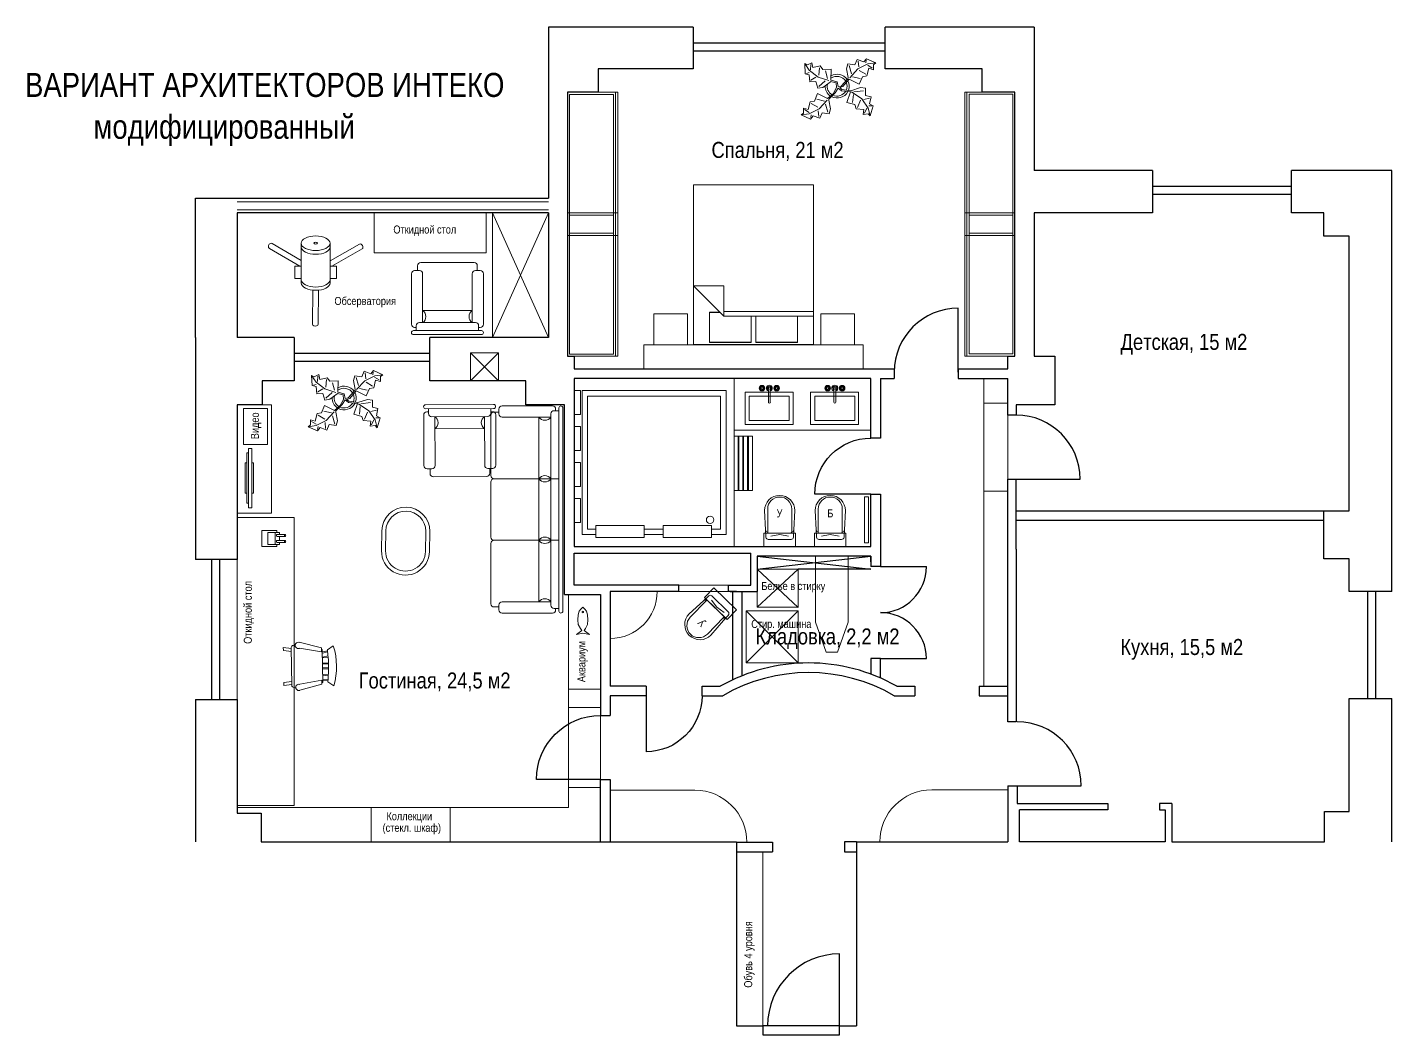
# Model space of a CAD drawing. Header units: inches. Extents: x -1596095 to 1052762, y -907497 to 506843.
# Drawn here: x -268538 to -251486, y -594984 to -582394 of the extents above; entities that cross this region are included whole.
import ezdxf

# ---------------------------------------------------------------- set-up
doc = ezdxf.new("R2010")
doc.units = ezdxf.units.IN
doc.header["$LTSCALE"] = 25
doc.header["$MEASUREMENT"] = 0
doc.layers.add('LAYER_1', color=7, linetype='Continuous')
doc.layers.add('Двери', color=7, linetype='Continuous')
for name, color, linetype, lineweight in [('МЕБЕЛЬ', 5, 'Continuous', 9), ('Названия', 7, 'Continuous', 30), ('Размеры', 1, 'Continuous', 9), ('Стены', 7, 'Continuous', 30)]:
    doc.layers.add(name, color=color, linetype=linetype, lineweight=lineweight)
doc.layers.get('Размеры').off()
doc.styles.get("Standard").update_dxf_attribs({"font": 'ARIALN.TTF'})

# ---------------------------------------------------------------- blocks, each defined once
blk = doc.blocks.new('A$C5D42457A')
at = {"color": 5, "linetype": 'Continuous', "lineweight": 9}
for p, q in [((-2000, -2011), (-2000, -511)), ((-2000, -511), (0, -511)), ((-420, -1631), (-420, -511)), ((-360, -511), (-360, -1631)), ((-360, -711), (-30, -711)), ((-30, -1231), (-360, -1231)), ((-360, -1291), (-30, -1291)), ((-740, -2011), (-360, -1631)), ((-740, -1631), (-740, -2011)), ((-360, -1631), (-740, -1631)), ((-30, -1811), (-410, -1811)), ((0, -2011), (-2000, -2011))]:
    blk.add_line(p, q, dxfattribs=at)
at = {"color": 5, "linetype": 'Continuous'}
for p, q in [((0, -511), (0, -2011)), ((-30, -711), (-30, -1231)), ((-30, -1291), (-30, -1811)), ((-410, -1811), (-410, -1681))]:
    blk.add_line(p, q, dxfattribs=at)
at = {"layer": 'МЕБЕЛЬ', "color": 5, "lineweight": 9, "ltscale": 3}
for points in [[(-390, 0), (0, 0), (0, -419), (-390, -419)], [(-390, -2086), (0, -2086), (0, -2505), (-390, -2505)]]:
    blk.add_lwpolyline(points, close=True, dxfattribs=at)
blk = doc.blocks.new('A$C7BB85279')
at = {"layer": 'МЕБЕЛЬ', "color": 5, "ltscale": 3}
for points in [[(600, 0), (600, -1790), (0, -1790), (0, 0)], [(600, 0), (600, -1790), (627, -1790), (627, 0)], [(573, -28), (573, -1763), (26, -1763), (26, -28)]]:
    blk.add_lwpolyline(points, close=True, dxfattribs=at)
blk = doc.blocks.new('A$C5E3C5713')
at = {"layer": 'МЕБЕЛЬ', "color": 5, "ltscale": 3}
for points in [[(600, 0), (600, -1790), (0, -1790), (0, 0)], [(600, 0), (600, -1790), (627, -1790), (627, 0)], [(573, -28), (573, -1763), (26, -1763), (26, -28)]]:
    blk.add_lwpolyline(points, close=True, dxfattribs=at)
blk = doc.blocks.new('A$C739D3680')
at = {"layer": 'МЕБЕЛЬ', "color": 5, "ltscale": 3}
for points in [[(600, 0), (600, -1790), (0, -1790), (0, 0)], [(600, 0), (600, -1790), (627, -1790), (627, 0)], [(573, -28), (573, -1763), (26, -1763), (26, -28)]]:
    blk.add_lwpolyline(points, close=True, dxfattribs=at)
blk = doc.blocks.new('A$C025A23B8')
at = {"layer": 'Двери', "ltscale": 3}
blk.add_line((0, 0), (-800, 0), dxfattribs=at)
blk.add_arc((0, 0), 800, 180, 270, dxfattribs=at)
blk = doc.blocks.new('_ArchTick')
at = {"color": 0, "linetype": 'ByBlock', "const_width": 0.15}
blk.add_lwpolyline([(-0.5, -0.5), (0.5, 0.5)], dxfattribs=at)
blk = doc.blocks.new('A$C30664437')
for p, q in [((-12, 22), (-12, 174)), ((12, 174), (12, 22)), ((-103, 3), (-109, 3)), ((-94, 12), (-94, 19)), ((-88, 12), (-88, 19)), ((-79, 3), (-72, 3)), ((79, 3), (72, 3)), ((88, 12), (88, 19)), ((94, 12), (94, 19)), ((103, 3), (109, 3)), ((-103, -3), (-109, -3)), ((-94, -12), (-94, -19)), ((-88, -12), (-88, -19)), ((-79, -3), (-72, -3)), ((79, -3), (72, -3)), ((88, -12), (88, -19)), ((94, -12), (94, -19)), ((103, -3), (109, -3))]:
    blk.add_line(p, q)
for centre, radius in [((-91, 0), 34.4), ((-116, 0), 6.99), ((-91, 0), 12.5), ((-91, 25), 6.99), ((-66, 0), 6.99), ((0, 0), 12.5), ((91, 0), 34.4), ((66, 0), 6.99), ((91, 0), 12.5), ((91, 25), 6.99), ((116, 0), 6.99), ((-91, -25), 6.99), ((91, -25), 6.99)]:
    blk.add_circle(centre, radius)
for centre, radius, start, end in [((0, 174), 12.5, 0, 180), ((-91, 0), 25, 106.0953, 163.7658), ((-91, 0), 25, 15.9116, 73.88), ((0, 0), 37.5, 109.6397, 70.3486), ((0, 0), 25, 120.2446, 59.6569), ((91, 0), 25, 105.9211, 163.5587), ((91, 0), 25, 15.7907, 74.7593), ((-91, 0), 25, 195.7907, 254.7593), ((-91, 0), 25, 285.9211, 343.5587), ((91, 0), 25, 195.9116, 253.88), ((91, 0), 25, 286.0953, 343.7658)]:
    blk.add_arc(centre, radius, start, end)
at = {"layer": 'МЕБЕЛЬ', "ltscale": 3, "xscale": 0.03937007873901166, "yscale": 0.03937007873901166, "zscale": 0.03937007873901166}
blk.add_blockref('_ArchTick', (13, 22), dxfattribs=at)
blk = doc.blocks.new('A$C08470E14')
at = {"layer": 'МЕБЕЛЬ', "ltscale": 3}
for points in [[(600, -404), (0, -404), (0, 0), (600, 0)], [(547, -351), (47, -351), (47, -49), (547, -49)]]:
    blk.add_lwpolyline(points, close=True, dxfattribs=at)
at = {"layer": 'МЕБЕЛЬ', "ltscale": 3, "rotation": 180}
blk.add_blockref('A$C30664437', (296, 52), dxfattribs=at)
blk = doc.blocks.new('A$C27866716')
at = {"layer": 'МЕБЕЛЬ', "ltscale": 3}
for points in [[(600, -404), (0, -404), (0, 0), (600, 0)], [(547, -351), (47, -351), (47, -49), (547, -49)]]:
    blk.add_lwpolyline(points, close=True, dxfattribs=at)
at = {"layer": 'МЕБЕЛЬ', "ltscale": 3, "rotation": 180}
blk.add_blockref('A$C30664437', (296, 52), dxfattribs=at)
blk = doc.blocks.new('A$C2E9B66EA')
at = {"layer": 'Двери', "ltscale": 3}
blk.add_line((0, 0), (700, 0), dxfattribs=at)
blk.add_arc((0, 0), 700, 270, 0, dxfattribs=at)
blk = doc.blocks.new('A$C72FA27D4')
at = {"layer": 'МЕБЕЛЬ', "ltscale": 3}
for p, q in [((0, 410), (823, 410)), ((824, 410), (1200, 277)), ((824, 0), (0, 0)), ((824, 0), (1200, 133))]:
    blk.add_line(p, q, dxfattribs=at)
blk = doc.blocks.new('POLTRONANINO')
at = {"layer": 'МЕБЕЛЬ'}
for p, q in [((-373, 860), (-373, 800)), ((-333, 900), (333, 900)), ((373, 860), (373, 800)), ((-450, 130), (-450, 760)), ((-410, 800), (-350, 800)), ((-310, 760), (-310, 150)), ((310, 760), (310, 150)), ((410, 800), (350, 800)), ((450, 130), (450, 760)), ((310, 300), (-310, 300)), ((425, 50), (-425, 50)), ((425, 0), (-425, 0)), ((-410, 90), (-390, 90)), ((-390, 50), (-390, 110)), ((-350, 150), (350, 150)), ((390, 50), (390, 110)), ((410, 90), (390, 90))]:
    blk.add_line(p, q, dxfattribs=at)
for centre, radius, start, end in [((-333, 860), 40, 90, 180), ((333, 860), 40, 0, 90), ((-410, 760), 40, 90, 180), ((-350, 760), 40, 0, 90), ((350, 760), 40, 90, 180), ((410, 760), 40, 0, 90), ((-360, 225), 90.3, 303.855, 56.145), ((360, 225), 90.3, 123.855, 236.145), ((-410, 130), 40, 180, 270), ((-425, 25), 25, 90, 270), ((-350, 110), 40, 90, 180), ((350, 110), 40, 0, 90), ((410, 130), 40, 270, 0), ((425, 25), 25, 270, 90)]:
    blk.add_arc(centre, radius, start, end, dxfattribs=at)
blk = doc.blocks.new('A$C095D140C')
at = {"layer": 'МЕБЕЛЬ', "linetype": 'Continuous'}
for p, q in [((0, 550), (0, 300)), ((50, 550), (50, 300)), ((550, 550), (550, 300)), ((600, 550), (600, 300))]:
    blk.add_line(p, q, dxfattribs=at)
at = {"layer": 'МЕБЕЛЬ'}
for centre, radius, start, end in [((300, 550), 300, 0, 180), ((300, 550), 250, 0, 180), ((300, 300), 300, 180, 0), ((300, 300), 250, 180, 0)]:
    blk.add_arc(centre, radius, start, end, dxfattribs=at)
blk = doc.blocks.new('A$C2E6314C3')
at = {"layer": 'МЕБЕЛЬ'}
for p, q in [((770, 2590), (140, 2590)), ((850, 2565), (850, 25)), ((900, 2565), (900, 25)), ((0, 1720), (0, 2473)), ((40, 2513), (100, 2513)), ((40, 2513), (100, 2513)), ((100, 2550), (100, 2490)), ((140, 2450), (750, 2450)), ((140, 2450), (750, 2450)), ((750, 2450), (140, 2450)), ((600, 2450), (600, 140)), ((750, 100), (750, 2490)), ((850, 2530), (790, 2530)), ((810, 2550), (810, 2530)), ((0, 950), (0, 1640)), ((850, 1680), (40, 1680)), ((140, 1680), (750, 1680)), ((0, 870), (0, 117)), ((850, 910), (40, 910)), ((40, 77), (100, 77)), ((100, 40), (100, 100)), ((140, 140), (750, 140)), ((850, 60), (790, 60)), ((810, 40), (810, 60)), ((770, 0), (140, 0))]:
    blk.add_line(p, q, dxfattribs=at)
for centre, radius, start, end in [((140, 2550), 40, 90, 180), ((770, 2550), 40, 0, 90), ((875, 2565), 25, 0, 180), ((40, 2473), 40, 90, 180), ((40, 2473), 40, 90, 180), ((140, 2490), 40, 180, 270), ((140, 2490), 40, 180, 270), ((675, 2500), 90.3, 213.855, 326.145), ((790, 2490), 40, 90, 180), ((40, 1720), 40, 180, 270), ((675, 1630), 90.3, 33.855, 146.145), ((40, 1640), 40, 90, 180), ((675, 1730), 90.3, 213.855, 326.145), ((40, 950), 40, 180, 270), ((40, 870), 40, 90, 180), ((675, 860), 90.3, 33.855, 146.145), ((675, 960), 90.3, 213.855, 326.145), ((675, 90), 90.3, 33.855, 146.145), ((40, 117), 40, 180, 270), ((140, 100), 40, 90, 180), ((140, 40), 40, 180, 270), ((790, 100), 40, 180, 270), ((770, 40), 40, 270, 0), ((875, 25), 25, 180, 0)]:
    blk.add_arc(centre, radius, start, end, dxfattribs=at)
blk = doc.blocks.new('Растение')
at = {"linetype": 'Continuous'}
for p, q in [((13.3837, 12.301), (14.68, 13.9039)), ((14.68, 13.9039), (19.3848, 11.8146)), ((-16.2005, 11.4774), (-13.9899, 8.1064)), ((-16.2005, 11.4774), (-14.8639, 10.7964)), ((-16.0159, 6.3329), (-16.2005, 11.4774)), ((-15.3434, 6.5514), (-13.9984, 6.9884)), ((-14.8639, 10.7964), (-12.6195, 11.8975)), ((-13.9899, 8.1064), (-9.5434, 4.7185)), ((-13.3174, 8.325), (-13.0735, 11.0065)), ((-12.6195, 11.8975), (-12.1909, 9.4345)), ((-12.1909, 9.4345), (-8.3829, 10.3)), ((-8.8369, 9.409), (-9.0894, 5.6095)), ((-8.3829, 10.3), (-7.0549, 8.501)), ((-7.0549, 8.501), (-3.0284, 8.6941)), ((-4.8529, 4.012), (-5.7184, 7.82)), ((-3.0284, 8.6941), (-3.0709, 3.1041)), ((4.6914, 8.8812), (5.3859, 11.2828)), ((4.6914, 8.8812), (5.5014, 4.4831)), ((5.3859, 11.2828), (8.8871, 10.7908)), ((5.9878, 10.4842), (7.1971, 6.3869)), ((10.3916, 8.7942), (6.2847, 4.4028)), ((8.8871, 10.7908), (9.9809, 13.4933)), ((9.9809, 13.4933), (13.3837, 12.301)), ((15.3859, 11.3055), (10.3916, 8.7942)), ((10.5828, 12.6946), (10.8893, 9.7953)), ((14.2977, 6.1031), (10.9934, 7.9956)), ((14.5816, 13.2037), (14.3848, 11.8033)), ((15.7909, 9.1065), (14.8995, 5.3044)), ((15.2875, 10.6053), (17.5907, 9.2105)), ((19.3848, 11.8146), (15.3859, 11.3055)), ((18.1925, 8.4119), (15.7909, 9.1065)), ((19.3848, 11.8146), (18.1868, 10.9119)), ((18.1868, 10.9119), (18.1925, 8.4119)), ((-14.0069, 5.8704), (-16.0159, 6.3329)), ((-13.5868, 2.2894), (-14.0069, 5.8704)), ((-10.6784, 2.491), (-13.5868, 2.2894)), ((-13.1329, 3.1804), (-10.6614, 4.727)), ((-9.5858, -0.8715), (-10.6784, 2.491)), ((-9.5434, 4.7185), (-4.1917, 2.9888)), ((-9.1318, 0.0195), (-5.9793, 2.9025)), ((-7.1228, -0.443), (-3.5248, 2.2131)), ((-3.5248, 2.2131), (-3.3011, 2.4355)), ((-3.3011, 2.4355), (-0.5306, 1.7947)), ((-3.0709, 3.1041), (0.0797, 2.3163)), ((-0.5306, 1.7947), (-0.2255, -0.5527)), ((-0.5306, 1.7947), (-0.5306, 1.7947)), ((0.0797, 2.3163), (0.4866, -0.031)), ((0.4866, -0.031), (2.1141, 0.2298)), ((2.1141, 0.2298), (5.4346, 3.9146)), ((6.1032, 3.6844), (2.8262, -0.031)), ((5.4346, 3.9146), (5.5014, 4.4831)), ((11.1089, 1.1958), (6.1032, 3.6844)), ((7.7005, 4.8881), (11.5025, 3.9967)), ((12.7005, 4.8994), (11.1089, 1.1958)), ((14.8995, 5.3044), (12.7005, 4.8994)), ((-11.3237, -7.2629), (-9.7321, -3.5593)), ((-6.3237, -7.2516), (-10.1257, -6.3602)), ((-9.7321, -3.5593), (-4.7264, -6.0479)), ((-7.1228, -0.443), (-9.5858, -0.8715)), ((-9.0148, -11.1577), (-4.9047, -6.8122)), ((-2.019, -3.6148), (-4.7264, -6.0479)), ((-4.1246, -6.8466), (-4.0579, -6.2781)), ((-4.0579, -6.2781), (-0.9375, -3.1608)), ((-2.019, -3.6148), (-0.2255, -0.5527)), ((-0.9375, -3.1608), (0.5883, -0.8135)), ((0.5883, -0.8135), (2.2447, -2.0916)), ((2.8262, -0.031), (1.3003, -0.5527)), ((1.3003, -0.5527), (2.4193, -1.4655)), ((2.2447, -2.0916), (6.7108, -2.6626)), ((2.4193, -1.4655), (6.895, -2.1175)), ((4.943, -7.9659), (6.7108, -2.6626)), ((11.6605, -0.5413), (6.895, -2.1175)), ((12.3677, -6.1981), (7.219, -2.6772)), ((8.125, -4.0768), (7.7715, -7.9659)), ((8.3544, -2.7453), (13.1973, -2.1704)), ((11.6605, -0.5413), (14.1354, -0.8948)), ((15.5496, -10.7943), (12.3677, -6.1981)), ((16.2567, -5.8446), (13.4283, -6.5517)), ((14.1354, -0.8948), (14.1354, -4.4304)), ((14.1354, -4.4304), (16.9638, -5.1375)), ((16.9638, -5.1375), (16.2567, -8.673)), ((-18.008, -14.1781), (-16.8101, -13.2754)), ((-16.8157, -10.7754), (-14.4141, -11.4699)), ((-16.8101, -13.2754), (-16.8157, -10.7754)), ((-13.9107, -12.9688), (-16.2139, -11.574)), ((-14.4141, -11.4699), (-13.5228, -7.6679)), ((-14.0091, -13.669), (-9.0148, -11.1577)), ((-13.5228, -7.6679), (-11.3237, -7.2629)), ((-12.921, -8.4665), (-9.6166, -10.359)), ((-9.206, -15.0581), (-9.5126, -12.1588)), ((-7.5103, -13.1543), (-8.6042, -15.8568)), ((-4.0092, -13.6463), (-7.5103, -13.1543)), ((-4.611, -12.8477), (-5.8203, -8.7504)), ((-3.3146, -11.2447), (-4.1246, -6.8466)), ((-3.3146, -11.2447), (-4.0092, -13.6463)), ((8.8321, -9.0266), (4.943, -7.9659)), ((9.5392, -11.1479), (8.8321, -9.0266)), ((13.4283, -11.5015), (9.5392, -11.1479)), ((10.2463, -10.4408), (11.6605, -6.9053)), ((13.0748, -13.9763), (13.4283, -11.5015)), ((15.5496, -13.6228), (13.0748, -13.9763)), ((14.8425, -10.7943), (13.7819, -13.2692)), ((16.6103, -14.6834), (15.5496, -10.7943)), ((16.6103, -14.6834), (15.5496, -13.6228)), ((17.3174, -9.7337), (15.9032, -9.7337)), ((16.2567, -8.673), (18.0245, -9.7337)), ((18.0245, -9.7337), (16.6103, -14.6834)), ((-18.008, -14.1781), (-14.0091, -13.669)), ((-13.3032, -16.2674), (-18.008, -14.1781)), ((-12.0069, -14.6645), (-13.3032, -16.2674)), ((-13.2048, -15.5672), (-13.008, -14.1668)), ((-8.6042, -15.8568), (-12.0069, -14.6645))]:
    blk.add_line(p, q, dxfattribs=at)
for centre, radius, start, end in [((0.0308, 0.1664), 6, 178.6147, 235.1169), ((0.0308, 0.1664), 5, 168.1647, 238.6725), ((0, 0), 6.1275, 34.37569, 120.1028), ((-0.0601, -0.2075), 5.2461, 33.82192, 124.9414), ((-0.2664, 0.1682), 5.2775, 338.4094, 20.03007), ((-0.098, 0.1364), 6.1288, 341.2017, 26.09184), ((-0.0234, 0.3825), 6.1492, 242.5812, 331.2714), ((-0.1102, 0.4886), 5.2883, 247.3711, 327.472)]:
    blk.add_arc(centre, radius, start, end, dxfattribs=at)
blk = doc.blocks.new('A$C22630C0F')
at = {"layer": 'МЕБЕЛЬ', "color": 5, "ltscale": 3}
for p, q in [((0, 0), (0, 542)), ((0, 542), (32, 542)), ((32, 0), (0, 0))]:
    blk.add_line(p, q, dxfattribs=at)
for points in [[(122, -259), (63, -259), (63, 801), (122, 801)], [(63, 721), (32, 721), (32, -179), (63, -179)]]:
    blk.add_lwpolyline(points, close=True, dxfattribs=at)
blk.add_lwpolyline([(122, 542), (152, 542), (152, 0), (122, 0)], dxfattribs=at)
blk = doc.blocks.new('A$C670244B7')
at = {"layer": 'Двери', "ltscale": 3}
blk.add_line((0, 0), (700, 0), dxfattribs=at)
blk.add_arc((0, 0), 700, 0, 90, dxfattribs=at)
blk = doc.blocks.new('A$C67A431A4')
at = {"layer": 'МЕБЕЛЬ', "ltscale": 3}
for p, q in [((0, 0), (80, 0)), ((80, 0), (80, -300)), ((80, -300), (0, -300))]:
    blk.add_line(p, q, dxfattribs=at)
blk = doc.blocks.new('A$C3F0D0448')
at = {"layer": 'МЕБЕЛЬ', "ltscale": 3}
for p, q in [((0, 0), (80, 0)), ((80, 0), (80, -300)), ((80, -300), (0, -300))]:
    blk.add_line(p, q, dxfattribs=at)
blk = doc.blocks.new('A$C391F47ED')
at = {"color": 5, "linetype": 'Continuous', "lineweight": 9}
for p, q in [((36, 531), (40, 508)), ((60, 656), (97, 657)), ((74, 556), (60, 656)), ((299, 559), (61, 556)), ((97, 657), (111, 557)), ((299, 559), (536, 563)), ((497, 662), (486, 562)), ((535, 663), (497, 662)), ((524, 562), (535, 663)), ((558, 516), (561, 538)), ((79, 181), (0, 455)), ((75, 456), (129, 182)), ((525, 462), (479, 187)), ((529, 187), (600, 463)), ((129, 182), (79, 181)), ((96, 181), (98, 169)), ((510, 175), (98, 169)), ((204, 171), (195, 100)), ((267, 98), (266, 171)), ((279, 172), (280, 98)), ((329, 172), (330, 99)), ((342, 99), (341, 172)), ((404, 173), (415, 102)), ((416, 173), (429, 104)), ((466, 174), (480, 110)), ((479, 187), (529, 187)), ((492, 112), (479, 174)), ((510, 175), (511, 187)), ((105, 107), (56, 31)), ((117, 107), (129, 170)), ((141, 170), (130, 105)), ((191, 170), (181, 100)), ((505, 112), (556, 38))]:
    blk.add_line(p, q, dxfattribs=at)
for centre, radius, start, end in [((61, 531), 25, 90.7627, 180.7627), ((562, 475), 39.5, 342.3278, 199.1976), ((536, 538), 25, 0.7627, 90.7627), ((37, 468), 39.5, 342.3278, 199.1976), ((295, 849), 852, 253.7012, 287.8242), ((283, 1703), 1606, 263.61, 274.6848), ((283, 1703), 1606, 274.6848, 277.9154)]:
    blk.add_arc(centre, radius, start, end, dxfattribs=at)
blk = doc.blocks.new('A$C1B43068F')
at = {"layer": 'МЕБЕЛЬ'}
for p, q in [((28, 362), (118, 367)), ((118, 367), (360, 380)), ((0, 332), (0, 48)), ((40, 300), (60, 190)), ((60, 190), (40, 80)), ((80, 330), (80, 50)), ((90, 340), (380, 340)), ((28, 18), (118, 13)), ((90, 40), (380, 40)), ((118, 13), (360, 0))]:
    blk.add_line(p, q, dxfattribs=at)
for centre, radius, start, end in [((30, 332), 30, 93.1692, 179.9894), ((120, 337), 30, 93.1692, 173.5211), ((360, 190), 190, 269.9894, 89.9894), ((90, 330), 10, 89.9894, 179.9894), ((380, 190), 150, 269.9894, 89.9894), ((30, 48), 30, 179.9894, 266.8095), ((90, 50), 10, 179.9894, 269.9894), ((120, 43), 30, 186.4576, 266.8095)]:
    blk.add_arc(centre, radius, start, end, dxfattribs=at)
blk = doc.blocks.new('A$C5A3845E5')
at = {"layer": 'МЕБЕЛЬ', "ltscale": 3}
blk.add_lwpolyline([(0, 167), (395, 167), (395, 0), (0, 0)], close=True, dxfattribs=at)
at = {"layer": 'Размеры', "ltscale": 3, "rotation": 89.99627095683446}
blk.add_blockref('A$C1B43068F', (389, 90), dxfattribs=at)
blk = doc.blocks.new('A$C26857ADA')
at = {"layer": 'МЕБЕЛЬ', "ltscale": 3}
blk.add_blockref('A$C5A3845E5', (0, 0), dxfattribs=at)
blk.add_text('Б', height=100, dxfattribs=at).set_placement((162, 366))
blk = doc.blocks.new('A$C307C1A4E')
at = {"layer": 'МЕБЕЛЬ', "ltscale": 3}
blk.add_blockref('A$C5A3845E5', (0, 0), dxfattribs=at)
blk.add_text('У', height=100, dxfattribs=at).set_placement((160, 366))
blk = doc.blocks.new('A$C13871F5B')
at = {"layer": 'МЕБЕЛЬ', "ltscale": 3}
for p, q in [((230, -74), (0, -74)), ((50, -754), (50, -74)), ((60, -74), (60, -754)), ((110, -754), (110, -74)), ((170, -74), (120, -74)), ((120, -74), (120, -754)), ((170, -754), (170, -74)), ((180, -74), (180, -754)), ((230, -754), (230, -74)), ((50, -224), (60, -224)), ((50, -284), (60, -284)), ((110, -224), (110, -224)), ((110, -224), (120, -224)), ((110, -284), (120, -284)), ((170, -224), (180, -224)), ((170, -284), (180, -284)), ((50, -544), (60, -544)), ((50, -604), (60, -604)), ((110, -544), (120, -544)), ((110, -604), (120, -604)), ((170, -544), (180, -544)), ((170, -604), (180, -604)), ((0, -754), (230, -754)), ((120, -754), (110, -754)), ((180, -754), (170, -754))]:
    blk.add_line(p, q, dxfattribs=at)

msp = doc.modelspace()

# ---------------------------------------------------------------- linework, layer by layer
at = {"layer": 'Двери', "ltscale": 3}
for p, q in [((-257875.4, -589134.1), (-257300.4, -589134.1)), ((-257875.4, -590284.1), (-257300.4, -590284.1)), ((-258385.9, -594873.8), (-258385.9, -593973.8)), ((-258385.9, -594873.8), (-259345.9, -594873.8))]:
    msp.add_line(p, q, dxfattribs=at)
for centre, radius, start, end in [((-257875.4, -589134.1), 575, 270, 0), ((-257875.4, -590284.1), 575, 0, 90), ((-258385.9, -594873.8), 900, 90, 180)]:
    msp.add_arc(centre, radius, start, end, dxfattribs=at)
at = {"layer": 'МЕБЕЛЬ', "ltscale": 3}
for p, q in [((-264203.1, -585214.2), (-264203.1, -584714.2)), ((-262803.1, -585214.2), (-262803.1, -584714.2)), ((-258089.9, -586363.9), (-260832.7, -586363.9)), ((-260832.7, -586363.9), (-260832.7, -586663.9)), ((-258089.9, -586663.9), (-258089.9, -586363.9)), ((-263000.5, -586812.7), (-263000.5, -586462.7)), ((-263000.5, -586462.7), (-262650.5, -586462.7)), ((-263000.5, -586462.7), (-262650.5, -586812.7)), ((-262650.5, -586462.7), (-263000.5, -586812.7)), ((-262650.5, -586462.7), (-262650.5, -586812.7)), ((-261705.4, -586933.9), (-261705.4, -586933.9)), ((-261705.4, -586933.9), (-261625.4, -586933.9)), ((-261625.4, -586933.9), (-261625.4, -587233.9)), ((-259805.4, -586933.9), (-261605.4, -586933.9)), ((-261605.4, -586933.9), (-261605.4, -588733.9)), ((-259805.4, -588733.9), (-259805.4, -586933.9)), ((-259705.4, -587528.3), (-259705.4, -586783.9)), ((-257995.6, -587428.3), (-257995.6, -586783.9)), ((-256585.5, -590628), (-256585.5, -586783.9)), ((-265914.1, -587113), (-265484.1, -587113)), ((-265484.1, -587113), (-265484.1, -588465.6)), ((-261535.4, -588663.9), (-261535.4, -587003.6)), ((-261535.4, -587003.6), (-259873.2, -587003.6)), ((-259873.2, -587003.6), (-259873.2, -588663.9)), ((-256285.5, -587091.6), (-256585.5, -587091.6)), ((-265836.9, -587157.2), (-265536.9, -587157.2)), ((-265836.9, -587607.2), (-265836.9, -587157.2)), ((-265536.9, -587157.2), (-265536.9, -587607.2)), ((-261625.4, -587233.9), (-261705.4, -587233.9)), ((-256285.5, -587240.6), (-256285.5, -588254.9)), ((-265536.9, -587607.2), (-265836.9, -587607.2)), ((-259705.4, -587528.3), (-259705.4, -588883.9)), ((-261705.4, -587833.9), (-261625.4, -587833.9)), ((-261625.4, -587833.9), (-261625.4, -588133.9)), ((-261625.4, -588133.9), (-261705.4, -588133.9)), ((-258073.5, -588835.6), (-258073.5, -588263.6)), ((-258073.5, -588263.6), (-258025.4, -588263.6)), ((-258025.4, -588263.6), (-258025.4, -588835.6)), ((-256285.5, -588191.5), (-256585.5, -588191.5)), ((-265484.1, -588465.6), (-265914.1, -588465.6)), ((-265421, -588682.2), (-265606, -588682.2)), ((-265606, -588682.2), (-265606, -588857.2)), ((-265386, -588707.2), (-265531, -588707.2)), ((-265531, -588707.2), (-265531, -588857.2)), ((-265440.3, -588707.2), (-265440.3, -588857.2)), ((-265421, -588707.2), (-265421, -588682.2)), ((-265386, -588732.2), (-265416, -588732.2)), ((-265416, -588757.2), (-265386, -588757.2)), ((-265386, -588807.2), (-265416, -588807.2)), ((-265386, -588732.2), (-265386, -588707.2)), ((-265386, -588732.2), (-265316, -588732.2)), ((-265316, -588757.2), (-265386, -588757.2)), ((-265386, -588757.2), (-265386, -588807.2)), ((-265386, -588807.2), (-265316, -588807.2)), ((-261705.4, -588883.9), (-261705.4, -588783.9)), ((-261605.4, -588733.9), (-261432.7, -588733.9)), ((-261432.7, -588663.9), (-261535.4, -588663.9)), ((-260592, -588663.9), (-260828.4, -588663.9)), ((-260828.4, -588733.9), (-260592, -588733.9)), ((-259873.2, -588663.9), (-259987.8, -588663.9)), ((-259987.8, -588733.9), (-259805.4, -588733.9)), ((-265606, -588857.2), (-265606, -588882.2)), ((-265606, -588882.2), (-265421, -588882.2)), ((-265531, -588857.2), (-265386, -588857.2)), ((-265421, -588882.2), (-265421, -588857.2)), ((-265416, -588832.2), (-265386, -588832.2)), ((-265316, -588832.2), (-265386, -588832.2)), ((-265386, -588857.2), (-265386, -588832.2)), ((-258025.4, -588835.6), (-258073.5, -588835.6)), ((-259415.1, -589163.9), (-258905.1, -589163.9)), ((-258905.1, -589645.2), (-259415.1, -589163.9)), ((-259415.1, -589640.6), (-258905.1, -589163.9)), ((-258905.1, -589163.9), (-258905.1, -589645.2)), ((-258765.1, -589163.9), (-258765.1, -589163.9)), ((-261775.4, -589483.9), (-261775.4, -592143.5)), ((-261765.4, -589483.9), (-261415.4, -589483.9)), ((-260395.3, -589363.9), (-259775.5, -589363.9)), ((-260395.3, -589444), (-259775.5, -589444)), ((-259415.1, -589640.6), (-259415.1, -589444)), ((-261618.1, -589664.4), (-261639.5, -589692.1)), ((-261594.4, -589642.3), (-261618.1, -589664.4)), ((-261594.4, -589642.3), (-261570.7, -589664.4)), ((-261570.7, -589664.4), (-261549.3, -589692.1)), ((-259415.1, -589640.6), (-258909.9, -589640.6)), ((-261652.1, -589738), (-261657.7, -589799.6)), ((-261657.7, -589799.6), (-261652.9, -589855.8)), ((-261639.5, -589692.1), (-261652.1, -589738)), ((-261549.3, -589692.1), (-261536.6, -589738)), ((-261536.6, -589738), (-261531.1, -589799.6)), ((-261531.1, -589799.6), (-261535.8, -589855.8)), ((-258905.1, -589687.8), (-259555.1, -589687.8)), ((-258905.1, -589687.8), (-259555.1, -590337.8)), ((-259555.1, -589687.8), (-258905.1, -590337.8)), ((-259555.1, -589687.8), (-259555.1, -590337.8)), ((-258905.1, -590337.8), (-258905.1, -589687.8)), ((-261609.4, -589930.9), (-261675.9, -589983.1)), ((-261675.9, -589983.1), (-261594.4, -589966.4)), ((-261652.9, -589855.8), (-261625.2, -589907.2)), ((-261625.2, -589907.2), (-261609.4, -589930.9)), ((-261512.9, -589983.1), (-261594.4, -589966.4)), ((-261563.5, -589907.2), (-261579.4, -589930.9)), ((-261579.4, -589930.9), (-261512.9, -589983.1)), ((-261535.8, -589855.8), (-261563.5, -589907.2)), ((-259555.1, -590337.8), (-258905.1, -590337.8)), ((-258554.9, -590203.9), (-258410.7, -590203.9)), ((-261775.4, -590664), (-261375.4, -590664)), ((-261775.4, -590893.9), (-261375.4, -590893.9)), ((-261375.4, -590893.9), (-261375.4, -591893.8)), ((-261775.4, -591893.8), (-261375.4, -591893.8)), ((-261255.4, -591927.8), (-260194.9, -591927.9)), ((-256285.5, -591923.8), (-257234.1, -591923.8)), ((-256285.5, -592573.8), (-256285.5, -591923.8)), ((-265564.1, -592143.5), (-265914.1, -592143.5)), ((-265564.1, -592143.5), (-261775.4, -592143.5)), ((-264242.2, -592143.5), (-264242.2, -592573.8)), ((-263254.8, -592143.5), (-263254.8, -592573.8)), ((-259345.9, -594873.8), (-259345.9, -592697.9))]:
    msp.add_line(p, q, dxfattribs=at)
at = {"layer": 'МЕБЕЛЬ', "color": 5, "ltscale": 3}
for p, q in [((-262724.8, -584714.2), (-262724.8, -586272.3)), ((-262724.8, -584714.2), (-262024.8, -586272.3)), ((-262024.8, -584714.2), (-262724.8, -586272.3)), ((-265130.5, -585381), (-265512.4, -585156.2)), ((-265130.5, -585381), (-265512.4, -585156.2)), ((-265114.3, -585309.3), (-265476.9, -585095.9)), ((-265114.3, -585092.1), (-265114.3, -585589.1)), ((-264754.3, -585092.1), (-264754.3, -585589.1)), ((-264754.3, -585312.5), (-264387.4, -585103.2)), ((-264733.1, -585381), (-264352.7, -585164)), ((-264203.1, -585214.2), (-262803.1, -585214.2)), ((-265114.3, -585381), (-265194.5, -585381)), ((-265194.5, -585381), (-265194.5, -585531.5)), ((-265114.3, -585455.7), (-265114.3, -585381)), ((-265114.3, -585531.5), (-265114.3, -585381)), ((-264674, -585381), (-264754.3, -585381)), ((-264754.3, -585381), (-264754.3, -585531.5)), ((-264674, -585455.7), (-264674, -585381)), ((-264674, -585531.5), (-264674, -585381)), ((-265194.5, -585531.5), (-265114.3, -585531.5)), ((-264754.3, -585531.5), (-264674, -585531.5)), ((-264970.6, -585678.8), (-264974.2, -586105.4)), ((-264900.7, -585679.3), (-264904.2, -586105.9)), ((-257995.6, -587428.3), (-259705.4, -587428.3))]:
    msp.add_line(p, q, dxfattribs=at)
at = {"layer": 'МЕБЕЛЬ', "ltscale": 3}
for points in [[(-265914.1, -592118.4), (-265204.1, -592118.4), (-265204.1, -588520.4), (-265914.1, -588520.4)], [(-261432.7, -588620.2), (-260828.4, -588620.2), (-260828.4, -588771.6), (-261432.7, -588771.6)], [(-260592, -588620.2), (-259987.8, -588620.2), (-259987.8, -588771.6), (-260592, -588771.6)]]:
    msp.add_lwpolyline(points, close=True, dxfattribs=at)
for centre, radius in [((-260004.3, -588549.2), 47.3), ((-261595.2, -589701.6), 9.55)]:
    msp.add_circle(centre, radius, dxfattribs=at)
for centre, radius, start, end in [((-261255.4, -589444), 588.9, 270, 0), ((-260194.9, -592577.9), 650, 0, 90), ((-257234.1, -592573.8), 650, 90, 180)]:
    msp.add_arc(centre, radius, start, end, dxfattribs=at)
at = {"layer": 'МЕБЕЛЬ', "color": 5, "ltscale": 3, "extrusion": (0, 0, -1)}
msp.add_ellipse((-264934.6, -585092.1), major_axis=(180.4, 0), ratio=0.5085146, dxfattribs=at)
at = {"layer": 'МЕБЕЛЬ', "color": 5, "ltscale": 3}
for centre, major_axis, ratio, start_param, end_param in [((-265494.6, -585126), (17.8, 30.2), 0.7962704, 0, 3.1415927), ((-264370, -585133.6), (-17.3, 30.4), 0.7043189, 3.1415927, 6.2831853), ((-264939.2, -586105.6), (-35, 0.2), 0.6264369, 6.2813742, 9.424778)]:
    msp.add_ellipse(centre, major_axis=major_axis, ratio=ratio, start_param=start_param, end_param=end_param, dxfattribs=at)
at = {"layer": 'МЕБЕЛЬ', "color": 5, "ltscale": 3, "extrusion": (0, 0, -1)}
for centre in [(-264934.3, -585139.3), (-264934.3, -585549), (-264934.3, -585589.1)]:
    msp.add_ellipse(centre, major_axis=(-180, 0.7), ratio=0.5095103, start_param=3.1339969, end_param=6.2755895, dxfattribs=at)
at = {"layer": 'МЕБЕЛЬ', "color": 5, "ltscale": 3}
msp.add_ellipse((-264933.9, -585092.1), major_axis=(22.8, 0), ratio=0.5213936, dxfattribs=at)
at = {"layer": 'МЕБЕЛЬ', "ltscale": 3}
for centre in [(-265416, -588744.7), (-265416, -588819.7)]:
    msp.add_ellipse(centre, major_axis=(0, 12.5), ratio=0.7016165, start_param=0, end_param=3.1415927, dxfattribs=at)
for centre in [(-265316, -588744.7), (-265316, -588819.7)]:
    msp.add_ellipse(centre, major_axis=(0, 12.5), ratio=0.7016165, dxfattribs=at)
at = {"layer": 'Стены', "ltscale": 3}
for p, q in [((-260215.8, -582393.7), (-262024.8, -582393.7)), ((-262024.8, -582393.7), (-262024.8, -584527.3)), ((-260215.8, -582393.7), (-260215.8, -582914)), ((-257815.5, -582914), (-257815.5, -582393.7)), ((-255955.9, -582393.7), (-257815.5, -582393.7)), ((-255955.9, -582393.7), (-255955.9, -584184.3)), ((-257815.5, -582593.7), (-260215.8, -582593.7)), ((-257815.5, -582693.7), (-260215.8, -582693.7)), ((-260215.8, -582914), (-261405.5, -582914)), ((-261405.5, -582914), (-261405.5, -583204.3)), ((-256605.2, -582914), (-257815.5, -582914)), ((-256605.2, -583204.3), (-256605.2, -582914)), ((-261405.5, -583204.3), (-261785.8, -583204.3)), ((-261785.8, -583204.3), (-261785.8, -586503.8)), ((-256195.2, -583204.3), (-256605.2, -583204.3)), ((-256195.2, -586503.8), (-256195.2, -583204.3)), ((-254476.1, -584184.3), (-255955.9, -584184.3)), ((-254476.1, -584184.3), (-254476.1, -584714.2)), ((-252736.3, -584714.2), (-252736.3, -584184.3)), ((-251485.9, -584184.3), (-252736.3, -584184.3)), ((-251485.9, -589444.3), (-251485.9, -584184.3)), ((-252736.3, -584384.3), (-254476.1, -584384.3)), ((-266434.4, -586272.3), (-266434.4, -584527.3)), ((-266434.4, -584527.3), (-262024.8, -584527.3)), ((-252736.3, -584484.3), (-254476.1, -584484.3)), ((-262024.8, -584714.2), (-265914.1, -584714.2)), ((-265914.1, -584714.2), (-265914.1, -586272.3)), ((-262024.8, -584714.2), (-262024.8, -586272.3)), ((-254476.1, -584714.2), (-255955.9, -584714.2)), ((-255955.9, -584714.2), (-255955.9, -586503.8)), ((-252336.2, -584714.2), (-252736.3, -584714.2)), ((-252336.2, -585004.5), (-252336.2, -584714.2)), ((-252015.6, -585004.5), (-252336.2, -585004.5)), ((-252015.6, -588434.7), (-252015.6, -585004.5)), ((-266434.4, -586272.3), (-266434.4, -589043.4)), ((-265204.9, -586272.3), (-265914.1, -586272.3)), ((-265204.9, -586272.3), (-265204.9, -586812.7)), ((-263505.4, -586812.7), (-263505.4, -586272.3)), ((-262024.8, -586272.3), (-263505.4, -586272.3)), ((-263505.4, -586472.3), (-265204.9, -586472.3)), ((-263505.4, -586572.3), (-265204.9, -586572.3)), ((-261785.8, -586503.8), (-261705.4, -586503.8)), ((-261705.4, -586503.8), (-261705.4, -586663.9)), ((-256285.5, -586503.8), (-256195.2, -586503.8)), ((-256285.5, -586663.6), (-256285.5, -586503.8)), ((-255955.9, -586503.8), (-255695.8, -586503.8)), ((-255695.8, -586503.8), (-255695.8, -587114)), ((-261705.4, -586663.9), (-257703.2, -586663.9)), ((-257703.2, -586663.9), (-257703.2, -586783.9)), ((-256903.3, -586663.6), (-256285.5, -586663.6)), ((-256903.3, -586663.6), (-256903.3, -586783.9)), ((-265204.9, -586812.7), (-265604.5, -586812.7)), ((-265604.5, -586812.7), (-265604.5, -587113)), ((-262305.7, -586812.7), (-263505.4, -586812.7)), ((-262305.7, -587113), (-262305.7, -586812.7)), ((-261705.4, -586783.9), (-261705.4, -587023.7)), ((-257995.6, -586783.9), (-261705.4, -586783.9)), ((-257995.6, -587528.3), (-257995.6, -586783.9)), ((-257875.4, -586783.9), (-257875.4, -587528.3)), ((-257875.4, -586783.9), (-257703.2, -586783.9)), ((-256903.3, -586783.9), (-256285.5, -586783.9)), ((-256285.5, -587114), (-256285.5, -586783.9)), ((-265604.5, -587113), (-265914.1, -587113)), ((-265914.1, -587113), (-265914.1, -589043.4)), ((-261825.4, -587113), (-262305.7, -587113)), ((-261825.4, -589483.9), (-261825.4, -587113)), ((-261705.4, -587023.7), (-261705.4, -588883.9)), ((-256285.5, -587240.6), (-256285.5, -587114)), ((-256179.6, -587240.6), (-256285.5, -587240.6)), ((-255695.8, -587114), (-256179.6, -587114)), ((-256179.6, -587114), (-256179.6, -587240.6)), ((-257875.4, -587528.3), (-257995.6, -587528.3)), ((-256285.5, -591073.9), (-256285.5, -588040.5)), ((-256285.5, -588040.5), (-256179.6, -588040.5)), ((-256179.6, -588914.9), (-256179.6, -588040.5)), ((-257995.6, -588883.9), (-257995.6, -588228.3)), ((-257995.6, -588228.3), (-257875.4, -588228.3)), ((-257875.4, -588228.3), (-257875.4, -589003.9)), ((-256179.6, -588434.7), (-252336.2, -588434.7)), ((-252336.2, -589034.7), (-252336.2, -588434.7)), ((-252336.2, -588434.7), (-252015.6, -588434.7)), ((-256179.6, -588554.7), (-252336.2, -588554.7)), ((-261705.4, -588883.9), (-259415.1, -588883.9)), ((-261705.4, -589363.9), (-261705.4, -588963.9)), ((-261705.4, -588963.9), (-259495, -588963.9)), ((-259495, -589363.9), (-259495, -588963.9)), ((-259415.1, -588883.9), (-257995.6, -588883.9)), ((-256179.6, -588914.9), (-256179.6, -591073.9)), ((-265914.1, -589043.4), (-266434.4, -589043.4)), ((-266234.4, -589043.4), (-266234.4, -590793)), ((-266134.4, -589043.4), (-266134.4, -590793)), ((-259415.1, -589003.9), (-259415.1, -589444)), ((-257995.6, -589003.9), (-259415.1, -589003.9)), ((-259415.1, -589163.9), (-257995.6, -589003.9)), ((-259415.1, -589003.9), (-257995.6, -589163.9)), ((-257995.6, -589076), (-257995.6, -589003.9)), ((-257995.6, -589003.9), (-257995.6, -589134.1)), ((-257875.4, -589134.1), (-257995.6, -589134.1)), ((-257875.4, -589003.9), (-257875.4, -589134.1)), ((-252015.6, -589034.7), (-252336.2, -589034.7)), ((-252015.6, -589444.3), (-252015.6, -589034.7)), ((-257995.6, -589163.9), (-258905.1, -589163.9)), ((-261825.4, -589483.9), (-261375.4, -589483.9)), ((-260395.3, -589363.9), (-261705.4, -589363.9)), ((-261375.4, -589483.9), (-261375.4, -590994)), ((-260395.3, -589444), (-261255.4, -589444)), ((-261255.4, -589444), (-261255.4, -590628)), ((-260395.3, -589444), (-260395.3, -589363.9)), ((-259775.5, -589444), (-259775.5, -589363.9)), ((-259775.5, -589363.9), (-259495, -589363.9)), ((-259675.1, -589444), (-259775.5, -589444)), ((-259755.4, -589443), (-259415.1, -589444)), ((-259724, -589444), (-259724, -590549)), ((-259604, -590497.1), (-259604, -589443)), ((-251485.9, -589444.3), (-252015.6, -589444.3)), ((-251785.9, -590784.1), (-251785.9, -589444.3)), ((-251685.9, -590784.1), (-251685.9, -589444.3)), ((-257875.4, -590284.1), (-257995.6, -590284.1)), ((-257995.6, -590284.1), (-257995.6, -590477.5)), ((-257875.4, -590526.1), (-257875.4, -590284.1)), ((-260805.6, -590628), (-261255.4, -590628)), ((-260805.6, -590628), (-260805.6, -590748)), ((-260105.6, -590748), (-260105.6, -590628)), ((-260105.6, -590628), (-259877.1, -590628)), ((-257671.7, -590628), (-257444.7, -590628)), ((-257444.7, -590628), (-257444.7, -590748)), ((-256643.6, -590628), (-256643.6, -590748)), ((-256643.6, -590628), (-256285.5, -590628)), ((-266434.4, -590793), (-266434.4, -592573.8)), ((-266434.4, -590793), (-265914.1, -590793)), ((-265914.1, -590793), (-265914.1, -592213.1)), ((-261255.4, -590748), (-261255.4, -590993.9)), ((-260805.6, -590748), (-261255.4, -590748)), ((-260105.6, -590748), (-259845.1, -590748)), ((-257703.8, -590748), (-257444.7, -590748)), ((-256643.6, -590748), (-256285.5, -590748)), ((-252016, -592194.3), (-252016, -590784.1)), ((-252016, -590784.1), (-251485.9, -590784.1)), ((-251485.9, -592573.8), (-251485.9, -590784.1)), ((-261375.4, -590994), (-261255.4, -590993.9)), ((-256179.6, -591073.9), (-256285.5, -591073.9)), ((-261375.4, -592573.8), (-261375.4, -591793.8)), ((-261375.4, -591793.8), (-261255.4, -591793.8)), ((-261255.4, -591793.8), (-261255.4, -592573.8)), ((-256285.5, -591873.8), (-256285.5, -592573.8)), ((-256285.5, -591873.8), (-256165.5, -591873.8)), ((-256165.5, -591873.8), (-256165.5, -592093.8)), ((-265914.1, -592213.1), (-265613.7, -592213.1)), ((-265613.7, -592213.1), (-265613.7, -592573.8)), ((-256165.5, -592093.8), (-255035.5, -592093.8)), ((-256135.9, -592573.8), (-256135.9, -592173.8)), ((-255035.5, -592174), (-256135.9, -592173.8)), ((-255035.5, -592093.8), (-255035.5, -592174)), ((-254235.9, -592093.8), (-254386.1, -592093.8)), ((-254386.1, -592093.8), (-254386.1, -592173.8)), ((-254386.1, -592173.8), (-254315.5, -592173.8)), ((-254315.5, -592173.8), (-254315.5, -592573.8)), ((-254235.9, -592093.8), (-254235.9, -592573.8)), ((-252325.9, -592573.8), (-252325.9, -592194.3)), ((-252325.9, -592194.3), (-252016, -592194.3)), ((-252016, -592194.3), (-252016, -592194.3)), ((-265613.7, -592573.8), (-259675.9, -592573.8)), ((-259675.9, -592573.8), (-259675.9, -594873.8)), ((-259675.9, -592577.9), (-259224.4, -592577.9)), ((-259675.9, -592697.9), (-259224.4, -592697.9)), ((-259224.4, -592577.9), (-259224.4, -592697.9)), ((-258324.5, -592573.8), (-258324.5, -592697.9)), ((-258175.9, -592573.8), (-258324.5, -592573.8)), ((-258324.5, -592697.9), (-258175.9, -592697.9)), ((-258175.9, -592573.8), (-258175.9, -594873.8)), ((-258175.9, -592573.8), (-256285.5, -592573.8)), ((-254315.5, -592573.8), (-256135.9, -592573.8)), ((-254235.9, -592573.8), (-252325.9, -592573.8)), ((-259675.9, -594873.8), (-259345.9, -594873.8)), ((-259345.9, -594873.8), (-259345.9, -594983.8)), ((-258385.9, -594873.8), (-258175.9, -594873.8)), ((-258385.9, -594983.8), (-258385.9, -594873.8)), ((-259345.9, -594983.8), (-258385.9, -594983.8))]:
    msp.add_line(p, q, dxfattribs=at)
at = {"layer": 'Стены', "color": 5, "lineweight": 9, "ltscale": 3}
for p, q in [((-262024.8, -584575.2), (-265914.1, -584575.2)), ((-262024.8, -584675.2), (-265914.1, -584675.2))]:
    msp.add_line(p, q, dxfattribs=at)
at = {"layer": 'Стены', "ltscale": 3}
for radius, start, end in [(2240.1, 60.51152, 119.48848), (2120.1, 59.66899, 120.33101)]:
    msp.add_arc((-258774.4, -592577.9), radius, start, end, dxfattribs=at)

# ---------------------------------------------------------------- block references
at = {"layer": 'LAYER_1', "ltscale": 3, "rotation": 359.2474277243613}
msp.add_blockref('A$C095D140C', (-264114.9, -589236.1), dxfattribs=at)
at = {"layer": 'Двери', "ltscale": 3}
msp.add_blockref('A$C13871F5B', (-259705.4, -587428.3), dxfattribs=at)
at = {"layer": 'МЕБЕЛЬ', "xscale": 25, "yscale": 25, "zscale": 25}
for p in [(-258417.4, -583133.7), (-264579.3, -587030.6)]:
    msp.add_blockref('Растение', p, dxfattribs=at)
at = {"layer": 'МЕБЕЛЬ', "ltscale": 3}
for name, p in [('A$C7BB85279', (-261785.8, -583204.3)), ('A$C5E3C5713', (-261785.8, -584714.2)), ('A$C67A431A4', (-261705.4, -587383.9)), ('A$C3F0D0448', (-261705.4, -588283.9)), ('A$C307C1A4E', (-259334, -588883.9)), ('A$C26857ADA', (-258701.4, -588883.9))]:
    msp.add_blockref(name, p, dxfattribs=at)
for name, p, rotation in [('A$C739D3680', (-256195.2, -584993.9), 180), ('A$C739D3680', (-256195.2, -586503.8), 180), ('A$C72FA27D4', (-258687.8, -589003.9), 270), ('A$C307C1A4E', (-259674.7, -589674.6), 135.6381668231942), ('A$C391F47ED', (-264676, -590679.9), 90)]:
    msp.add_blockref(name, p, dxfattribs=dict(at, rotation=rotation))
at = {"layer": 'МЕБЕЛЬ'}
for p, rotation in [((-263287.1, -586234.2), 359.9984737862257), ((-263134.8, -587109.4), 180.2214740110618)]:
    msp.add_blockref('POLTRONANINO', p, dxfattribs=dict(at, rotation=rotation))
at = {"layer": 'МЕБЕЛЬ', "color": 5, "ltscale": 3, "xscale": -1}
for name, p in [('A$C27866716', (-258968.3, -586955.7)), ('A$C08470E14', (-258148.9, -586955.7))]:
    msp.add_blockref(name, p, dxfattribs=at)
at = {"layer": 'МЕБЕЛЬ', "ltscale": 3, "xscale": 0.7000000000116415, "yscale": 0.7000000000116415, "zscale": 0.7000000000116415}
msp.add_blockref('A$C22630C0F', (-265817.3, -588217.3), dxfattribs=at)
at = {"layer": 'Размеры', "ltscale": 3}
for p, rotation in [((-256903.3, -586703.6), 270), ((-256179.6, -588040.5), 180), ((-256165.5, -591873.8), 180)]:
    msp.add_blockref('A$C025A23B8', p, dxfattribs=dict(at, rotation=rotation))
msp.add_blockref('A$C2E6314C3', (-262744.8, -589715.3), dxfattribs=at)
at = {"layer": 'Размеры', "ltscale": 3, "xscale": -1, "rotation": 180}
msp.add_blockref('A$C025A23B8', (-261375.4, -591793.8), dxfattribs=at)
at = {"layer": 'Стены', "ltscale": 3, "rotation": 270}
msp.add_blockref('A$C5D42457A', (-258201.7, -586363.9), dxfattribs=at)
at = {"layer": 'Стены', "ltscale": 3, "xscale": -1}
msp.add_blockref('A$C670244B7', (-257995.4, -588228.3), dxfattribs=at)
at = {"layer": 'Стены', "ltscale": 3, "xscale": -1, "rotation": 90}
msp.add_blockref('A$C2E9B66EA', (-260805.6, -590748), dxfattribs=at)

# ---------------------------------------------------------------- texts
at = {"layer": 'МЕБЕЛЬ', "color": 5, "ltscale": 3}
for s, p in [('Откидной стол', (-263963.1, -584971)), ('Коллекции', (-264049.4, -592303.3)), ('(стекл. шкаф)', (-264097.8, -592447.4))]:
    msp.add_text(s, height=100, dxfattribs=at).set_placement(p)
at = {"layer": 'МЕБЕЛЬ', "ltscale": 3}
for s, p in [('Обсерватория', (-264699.6, -585864.1)), ('Белье в стирку', (-259363.6, -589426.3)), ('Стир. машина', (-259490.5, -589900.4))]:
    msp.add_text(s, height=100, dxfattribs=at).set_placement(p)
at = {"layer": 'МЕБЕЛЬ', "color": 5, "ltscale": 3}
for s, p in [('Видео', (-265644.2, -587541.5)), ('Откидной стол', (-265732.7, -590099)), ('Аквариум', (-261562.8, -590577.8)), ('Обувь 4 уровня ', (-259478.4, -594396.6))]:
    msp.add_text(s, height=100, rotation=90, dxfattribs=at).set_placement(p)
at = {"layer": 'Названия', "ltscale": 3}
for s, height, p in [('ВАРИАНТ АРХИТЕКТОРОВ ИНТЕКО', 300, (-268566.5, -583264)), ('модифицированный', 300, (-267711.3, -583787.2)), ('Спальня, 21 м2', 200, (-259987.1, -584026.3)), ('Детская, 15 м2', 200, (-254874.4, -586425.2)), ('Кладовка, 2,2 м2', 200, (-259436.2, -590106.4)), ('Кухня, 15,5 м2', 200, (-254877.3, -590238.3)), ('Гостиная, 24,5 м2', 200, (-264395.9, -590656.9))]:
    msp.add_text(s, height=height, dxfattribs=at).set_placement(p)

doc.saveas('drawing.dxf')
